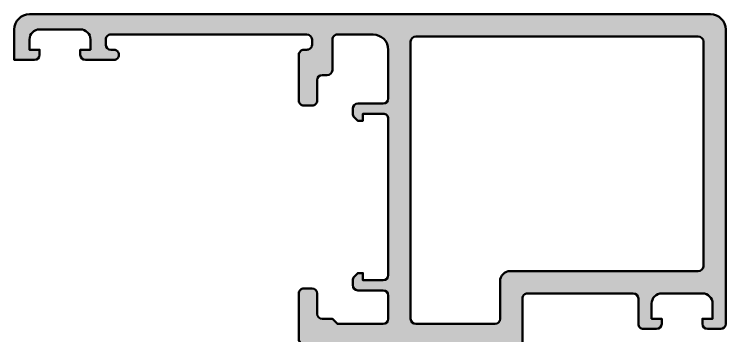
# Model space of a CAD drawing. Extents: x -50 to 20, y 0 to 92.5.
# Drawn here: x -50 to 20, y 60.8 to 92.5 of the extents above; entities that cross this region are included whole.
import ezdxf

# ---------------------------------------------------------------- set-up
doc = ezdxf.new("R2010")
doc.units = 0
doc.layers.add('0S-Alu contour', color=7, linetype='Continuous', lineweight=50)
doc.layers.add('0S-Alu hatch', color=252, linetype='Continuous', lineweight=25)

# ---------------------------------------------------------------- blocks, each defined once
blk = doc.blocks.new('462680__970002E2_0951_431D_A7A5_225A58F62E1C_')
at = {"layer": '0S-Alu hatch'}
h = blk.add_hatch(color=256, dxfattribs=at)
edge = h.paths.add_edge_path()
edge.add_line((-13.19999999999971, 66.79999999999987), (-13.19999999999957, 82.19999999999965))
edge.add_arc((-13.69999999999965, 82.19999999999965), 0.5000000000000782, 0, 90.00000000000325)
edge.add_line((-13.69999999999967, 82.69999999999972), (-15.70000000000016, 82.69999999999972))
edge.add_line((-15.70000000000016, 82.69999999999972), (-15.70000000000016, 81.9999999999996))
edge.add_line((-15.70000000000016, 81.9999999999996), (-16.19999999999972, 81.99999999999962))
edge.add_line((-16.19999999999972, 81.99999999999962), (-16.55355339059344, 82.35355339059338))
edge.add_ellipse((-16.20000000000011, 82.70710678118664), major_axis=(-0.5000000000000392, 0), ratio=1, start_angle=0, end_angle=44.99999999999602, ccw=False)
edge.add_line((-16.70000000000015, 82.70710678118662), (-16.70000000000003, 83.19999999999982))
edge.add_ellipse((-16.20000000000014, 83.19999999999993), major_axis=(-0.4999999999998864, 0), ratio=1, start_angle=270.00000000003257, end_angle=360, ccw=False)
edge.add_line((-16.20000000000043, 83.6999999999998), (-13.6999999999997, 83.6999999999998))
edge.add_arc((-13.69999999999974, 84.19999999999985), 0.5000000000000285, 270.0000000000041, 360)
edge.add_line((-13.19999999999971, 84.19999999999985), (-13.19999999999972, 89.00000000000016))
edge.add_arc((-14.69999999999968, 89.00000000000018), 1.499999999999964, 0, 89.9999999999992)
edge.add_line((-14.69999999999966, 90.50000000000014), (-18.19999999999972, 90.5))
edge.add_arc((-18.1999999999998, 90.00000000000009), 0.4999999999999148, 89.99999999999022, 180)
edge.add_line((-18.69999999999972, 90.00000000000009), (-18.69999999999972, 87.00000000000016))
edge.add_ellipse((-19.19999999999982, 87.00000000000017), major_axis=(-0.5000000000001066, 0), ratio=1, start_angle=90.00000000001302, end_angle=180, ccw=False)
edge.add_line((-19.19999999999971, 86.50000000000007), (-19.69999999999971, 86.50000000000007))
edge.add_arc((-19.6999999999997, 86.00000000000006), 0.5000000000000142, 90.00000000000122, 180)
edge.add_line((-20.19999999999972, 86.00000000000006), (-20.19999999999971, 83.99999999999962))
edge.add_ellipse((-20.69999999999948, 83.99999999999982), major_axis=(-0.4999999999997656, 0), ratio=1, start_angle=89.99999999997232, end_angle=180, ccw=False)
edge.add_line((-20.69999999999972, 83.50000000000006), (-21.49999999999977, 83.50000000000006))
edge.add_ellipse((-21.4999999999998, 84.00000000000016), major_axis=(-0.5000000000000853, 0), ratio=1, start_angle=0, end_angle=90.00000000000449, ccw=False)
edge.add_line((-21.99999999999989, 84.00000000000016), (-21.99999999999944, 88.50000000000006))
edge.add_ellipse((-21.49999999999943, 88.50000000000013), major_axis=(-0.5000000000000071, 0), ratio=1, start_angle=269.99999999999756, end_angle=360, ccw=False)
edge.add_line((-21.49999999999941, 89.00000000000016), (-21.19999999999974, 89.00000000000007))
edge.add_arc((-21.19999999999955, 89.4999999999999), 0.4999999999998437, 269.999999999978, 360)
edge.add_line((-20.6999999999997, 89.49999999999989), (-20.6999999999997, 89.99999999999953))
edge.add_arc((-21.20000000000002, 89.99999999999984), 0.5000000000003127, 0, 89.99999999996822)
edge.add_line((-21.19999999999974, 90.50000000000014), (-40.49999999999944, 90.49999999999962))
edge.add_arc((-40.4999999999997, 89.9999999999994), 0.500000000000199, 89.99999999997068, 180)
edge.add_line((-40.99999999999989, 89.9999999999994), (-40.99999999999989, 89.50000000000009))
edge.add_arc((-40.49999999999967, 89.49999999999986), 0.5000000000002132, 180, 269.9999999999731)
edge.add_line((-40.49999999999991, 88.99999999999966), (-40.19999999999971, 89.00000000000014))
edge.add_ellipse((-40.1999999999998, 88.50000000000013), major_axis=(-0.5000000000000142, 0), ratio=1, start_angle=89.99999999998857, end_angle=269.99999999998863, ccw=False)
edge.add_line((-40.1999999999997, 88.00000000000011), (-42.99999999999989, 87.99999999999952))
edge.add_ellipse((-42.99999999999975, 88.49999999999967), major_axis=(-0.5000000000001421, 0), ratio=1, start_angle=0, end_angle=89.99999999998528, ccw=False)
edge.add_line((-43.49999999999989, 88.49999999999967), (-43.49999999999989, 89.00000000000007))
edge.add_line((-43.49999999999989, 89.00000000000007), (-42.49999999999989, 89.00000000000007))
edge.add_line((-42.49999999999989, 89.00000000000007), (-42.49999999999989, 89.99999999999999))
edge.add_arc((-43.49999999999983, 90.00000000000011), 0.9999999999999502, 0, 89.99999999999594)
edge.add_line((-43.49999999999976, 91.00000000000006), (-47.49999999999932, 91.00000000000013))
edge.add_arc((-47.49999999999924, 89.99999999999991), 1.000000000000184, 90.00000000000448, 180)
edge.add_line((-48.49999999999943, 89.99999999999994), (-48.49999999999989, 89.00000000000007))
edge.add_line((-48.49999999999989, 89.00000000000007), (-47.49999999999989, 89.00000000000007))
edge.add_line((-47.49999999999989, 89.00000000000007), (-47.49999999999989, 88.50000000000013))
edge.add_ellipse((-48.00000000000018, 88.49999999999989), major_axis=(-0.5000000000002914, 0), ratio=1, start_angle=90.00000000003013, end_angle=180, ccw=False)
edge.add_line((-47.99999999999992, 87.99999999999959), (-49.99999999999989, 88.00000000000006))
edge.add_line((-49.99999999999989, 88.00000000000006), (-49.99999999999988, 90.99999999999926))
edge.add_ellipse((-48.49999999999987, 90.99999999999923), major_axis=(-1.500000000000007, 0), ratio=1, start_angle=270.0000000000011, end_angle=360, ccw=False)
edge.add_line((-48.4999999999999, 92.49999999999925), (18.49999999999926, 92.50000000000011))
edge.add_ellipse((18.49999999999925, 90.99999999999926), major_axis=(-1.500000000000866, 0), ratio=1, start_angle=180, end_angle=269.99999999999943, ccw=False)
edge.add_line((20.00000000000011, 90.99999999999926), (20.00000000000011, 61.99999999999949))
edge.add_ellipse((19.50000000000012, 61.99999999999945), major_axis=(-0.4999999999999894, 0), ratio=1, start_angle=90.00000000000688, end_angle=180, ccw=False)
edge.add_line((19.50000000000018, 61.49999999999946), (18.19999999999994, 61.49999999999943))
edge.add_ellipse((18.2, 61.9999999999995), major_axis=(-0.500000000000071, 0), ratio=1, start_angle=0, end_angle=89.99999999999392, ccw=False)
edge.add_line((17.69999999999993, 61.99999999999949), (17.69999999999994, 62.49999999999944))
edge.add_line((17.69999999999994, 62.49999999999944), (18.69999999999996, 62.49999999999943))
edge.add_line((18.69999999999996, 62.49999999999943), (18.69999999999994, 63.99999999999945))
edge.add_arc((17.69999999999993, 63.99999999999944), 1.000000000000014, 0, 90)
edge.add_line((17.69999999999993, 64.99999999999946), (13.69999999999995, 64.99999999999946))
edge.add_arc((13.69999999999994, 63.99999999999945), 1.000000000000007, 89.99999999999959, 180)
edge.add_line((12.69999999999994, 63.99999999999945), (12.69999999999996, 62.49999999999944))
edge.add_line((12.69999999999996, 62.49999999999944), (13.69999999999995, 62.49999999999944))
edge.add_line((13.69999999999995, 62.49999999999944), (13.69999999999996, 61.99999999999945))
edge.add_ellipse((13.19999999999994, 61.99999999999945), major_axis=(-0.5000000000000214, 0), ratio=1, start_angle=90.00000000000159, end_angle=180, ccw=False)
edge.add_line((13.19999999999995, 61.49999999999943), (11.8999999999998, 61.49999999999945))
edge.add_ellipse((11.89999999999977, 61.99999999999945), major_axis=(-0.5, 0), ratio=1, start_angle=0, end_angle=90.00000000000318, ccw=False)
edge.add_line((11.39999999999977, 61.99999999999945), (11.4000000000002, 64.49999999999925))
edge.add_arc((10.90000000000012, 64.49999999999937), 0.5000000000000782, 0, 89.9999999999829)
edge.add_line((10.90000000000027, 64.99999999999946), (0.5000000000001279, 64.99999999999945))
edge.add_arc((0.5000000000001208, 64.49999999999945), 0.4999999999999858, 89.9999999999992, 180)
edge.add_line((1.35e-13, 64.49999999999945), (1.137e-13, 60.00000000000024))
edge.add_arc((0.0788364465431428, 59.73247940800714), 0.2788950563274095, 106.4198764194902, 181.1645893740969)
edge.add_line((-0.2000009999998796, 59.72681100000876), (-0.2000009999998724, 59.27321700000875))
edge.add_arc((0.0788670956432753, 59.26755634053169), 0.2789255417371291, 178.8371299271138, 253.5754054446452)
edge.add_line((1.133e-13, 59.00001300000877), (1.208e-13, 57.12000200000026))
edge.add_ellipse((-0.2999999999998914, 57.12000200000026), major_axis=(-0.3000000000000122, 0), ratio=1, start_angle=90.00000000000279, end_angle=180, ccw=False)
edge.add_line((-0.2999999999998766, 56.82000200000025), (-1.279974319042651, 56.82000200000024))
edge.add_ellipse((-1.279974319042663, 57.12000200000023), major_axis=(-0.29999999999999, 0), ratio=1, start_angle=0, end_angle=90.00000000000227, ccw=False)
edge.add_line((-1.579974319042655, 57.12000200000024), (-1.579974319042655, 59.88000000000024))
edge.add_arc((-1.699974319042539, 59.88000000000024), 0.1199999999998837, 0, 90)
edge.add_line((-1.699974319042539, 60.00000000000012), (-5.999999999999872, 60.00000000000014))
edge.add_arc((-5.999999999999928, 59.50000000000018), 0.4999999999999503, 89.99999999999349, 180)
edge.add_line((-6.499999999999879, 59.50000000000018), (-6.499999999999879, 58.80000000000016))
edge.add_line((-6.499999999999879, 58.80000000000016), (-5.118504542377536, 56.40717967697303))
edge.add_ellipse((-5.238119784648369, 56.33811978464887), major_axis=(-0.1381197846484529, 0), ratio=1, start_angle=86.2766250578336, end_angle=209.9999999999693, ccw=False)
edge.add_ellipse((-4.922392092609172, 61.18973758213723), major_axis=(-4.999999999999936, 0), ratio=1, start_angle=54.372341263326916, end_angle=86.276625057832, ccw=False)
edge.add_arc((-8.999999999999915, 55.50000000000079), 1.999999999999427, 54.37234126332653, 125.6276587366725)
edge.add_ellipse((-13.07760790739078, 61.18973758213742), major_axis=(-5.000000000000174, 0), ratio=1, start_angle=93.72337494217197, end_angle=125.62765873667331, ccw=False)
edge.add_ellipse((-12.76188021535121, 56.33811978464874), major_axis=(-0.1381197846483462, 0), ratio=1, start_angle=-30.000000000110674, end_angle=93.72337494216993, ccw=False)
edge.add_line((-12.88149545762178, 56.40717967697314), (-11.49999999999988, 58.80000000000014))
edge.add_line((-11.49999999999988, 58.80000000000014), (-11.49999999999988, 59.50000000000035))
edge.add_arc((-11.99999999999976, 59.50000000000023), 0.4999999999998864, 0, 90.00000000001138)
edge.add_line((-11.99999999999986, 60.00000000000011), (-16.30002568095711, 60.00000000000024))
edge.add_arc((-16.3000256809571, 59.88000000000024), 0.1200000000000045, 90.0000000000034, 180)
edge.add_line((-16.42002568095711, 59.88000000000024), (-16.42002568095711, 57.12000200000026))
edge.add_ellipse((-16.72002568095712, 57.12000200000026), major_axis=(-0.3000000000000114, 0), ratio=1, start_angle=90.00000000000267, end_angle=180, ccw=False)
edge.add_line((-16.72002568095711, 56.82000200000024), (-17.69999999999988, 56.82000200000024))
edge.add_ellipse((-17.69999999999989, 57.12000200000026), major_axis=(-0.3000000000000114, 0), ratio=1, start_angle=0, end_angle=90.00000000000142, ccw=False)
edge.add_line((-17.9999999999999, 57.12000200000026), (-17.9999999999999, 59.00001300000877))
edge.add_arc((-18.07886709564305, 59.26755634053169), 0.2789255417371481, 286.4245945553525, 361.1628700728862)
edge.add_line((-17.79999899999989, 59.27321700000875), (-17.79999899999989, 59.72681100000875))
edge.add_arc((-18.07883644654294, 59.73247940800714), 0.2788950563274345, 358.8354106259003, 433.5801235805085)
edge.add_line((-17.9999999999999, 60.00000000000025), (-21.49999999999988, 60.00000000000013))
edge.add_ellipse((-21.49999999999989, 60.50000000000013), major_axis=(-0.5, 0), ratio=1, start_angle=0, end_angle=90.00000000000159, ccw=False)
edge.add_line((-21.99999999999989, 60.50000000000013), (-21.9999999999999, 65.00000000000007))
edge.add_ellipse((-21.49999999999972, 64.99999999999996), major_axis=(-0.5000000000001777, 0), ratio=1, start_angle=269.9999999999658, end_angle=360, ccw=False)
edge.add_line((-21.49999999999943, 65.50000000000014), (-20.69999999999973, 65.50000000000007))
edge.add_ellipse((-20.69999999999992, 64.99999999999984), major_axis=(-0.5000000000002132, 0), ratio=1, start_angle=180, end_angle=269.9999999999784, ccw=False)
edge.add_line((-20.19999999999971, 64.99999999999987), (-20.19999999999971, 63.00000000000004))
edge.add_arc((-19.69999999999971, 63.00000000000004), 0.5, 180, 270)
edge.add_line((-19.69999999999971, 62.50000000000004), (-18.69999999999977, 62.50000000000004))
edge.add_line((-18.69999999999977, 62.50000000000004), (-18.19999999999974, 62))
edge.add_line((-18.19999999999974, 62), (-13.69999999999965, 62.00000000000034))
edge.add_arc((-13.69999999999969, 62.50000000000032), 0.4999999999999787, 270.0000000000041, 360)
edge.add_line((-13.19999999999971, 62.50000000000032), (-13.19999999999972, 64.7999999999997))
edge.add_arc((-13.69999999999972, 64.79999999999971), 0.5, 0, 89.99999999999594)
edge.add_line((-13.69999999999969, 65.29999999999971), (-16.20000000000016, 65.29999999999971))
edge.add_ellipse((-16.20000000000001, 65.79999999999987), major_axis=(-0.5000000000001421, 0), ratio=1, start_angle=0, end_angle=89.99999999998289, ccw=False)
edge.add_line((-16.70000000000016, 65.79999999999987), (-16.70000000000016, 66.27766912531527))
edge.add_ellipse((-16.19999999999857, 66.27766912531462), major_axis=(-0.5000000000015988, 0), ratio=1, start_angle=314.99999999993895, end_angle=360, ccw=False)
edge.add_line((-16.5535533905926, 66.6312225159094), (-16.19999999999957, 66.9999999999999))
edge.add_line((-16.19999999999957, 66.9999999999999), (-15.70000000000016, 66.9999999999999))
edge.add_line((-15.70000000000016, 66.9999999999999), (-15.70000000000016, 66.2999999999998))
edge.add_line((-15.70000000000016, 66.2999999999998), (-13.69999999999969, 66.2999999999998))
edge.add_arc((-13.69999999999971, 66.79999999999978), 0.5, 270.0000000000025, 360)
edge = h.paths.add_edge_path()
edge.add_ellipse((-1.199999999999853, 66.19999999999936), major_axis=(-1.000000000000014, 0), ratio=1, start_angle=269.9999999999992, end_angle=360, ccw=False)
edge.add_line((-1.199999999999839, 67.19999999999938), (17.30000000000008, 67.19999999999926))
edge.add_arc((17.30000000000008, 67.69999999999929), 0.5000000000000142, 270, 360)
edge.add_line((17.8000000000001, 67.69999999999929), (17.80000000000012, 89.79999999999917))
edge.add_arc((17.30000000000007, 89.79999999999924), 0.500000000000057, 0, 89.99999999999511)
edge.add_line((17.30000000000011, 90.29999999999929), (-10.49999999999964, 90.29999999999971))
edge.add_arc((-10.49999999999964, 89.79999999999973), 0.5, 90, 180)
edge.add_line((-10.99999999999964, 89.79999999999973), (-10.99999999999964, 62.50000000000013))
edge.add_arc((-10.49999999999973, 62.50000000000027), 0.4999999999999077, 180, 270)
edge.add_line((-10.49999999999973, 62.00000000000036), (-2.70000000000148, 62.00000000000037))
edge.add_arc((-2.700000000001487, 62.50000000000035), 0.4999999999999929, 270.0000000000008, 360)
edge.add_line((-2.200000000001494, 62.50000000000035), (-2.199999999999867, 66.19999999999936))
at = {"layer": '0S-Alu contour', "color": 7}
for points in [[(-48.4999999999999, 92.49999999999925), (18.49999999999926, 92.50000000000011)], [(-47.99999999999992, 87.99999999999959), (-49.99999999999989, 88.00000000000006), (-49.99999999999988, 90.99999999999926)], [(-43.49999999999976, 91.00000000000006), (-47.49999999999932, 91.00000000000013)], [(-21.19999999999974, 90.50000000000014), (-40.49999999999944, 90.49999999999962)], [(-14.69999999999966, 90.50000000000014), (-18.19999999999972, 90.5)], [(20.00000000000011, 90.99999999999926), (20.00000000000011, 61.99999999999949)], [(-48.49999999999943, 89.99999999999994), (-48.49999999999989, 89.00000000000007), (-47.49999999999989, 89.00000000000007), (-47.49999999999989, 88.50000000000013)], [(-43.49999999999989, 88.49999999999967), (-43.49999999999989, 89.00000000000007), (-42.49999999999989, 89.00000000000007), (-42.49999999999989, 89.99999999999999)], [(-40.99999999999989, 89.9999999999994), (-40.99999999999989, 89.50000000000009)], [(-20.6999999999997, 89.49999999999989), (-20.6999999999997, 89.99999999999953)], [(-18.69999999999972, 90.00000000000009), (-18.69999999999972, 87.00000000000016)], [(-10.99999999999964, 89.79999999999973), (-10.99999999999964, 62.50000000000013)], [(17.30000000000011, 90.29999999999929), (-10.49999999999964, 90.29999999999971)], [(17.8000000000001, 67.69999999999929), (17.80000000000012, 89.79999999999917)], [(-40.49999999999991, 88.99999999999966), (-40.19999999999971, 89.00000000000014)], [(-21.49999999999941, 89.00000000000016), (-21.19999999999974, 89.00000000000007)], [(-13.19999999999971, 84.19999999999985), (-13.19999999999972, 89.00000000000016)], [(-21.99999999999989, 84.00000000000016), (-21.99999999999944, 88.50000000000006)], [(-40.1999999999997, 88.00000000000011), (-42.99999999999989, 87.99999999999952)], [(-19.19999999999971, 86.50000000000007), (-19.69999999999971, 86.50000000000007)], [(-20.19999999999972, 86.00000000000006), (-20.19999999999971, 83.99999999999962)], [(-20.69999999999972, 83.50000000000006), (-21.49999999999977, 83.50000000000006)], [(-16.20000000000043, 83.6999999999998), (-13.6999999999997, 83.6999999999998)], [(-16.70000000000015, 82.70710678118662), (-16.70000000000003, 83.19999999999982)], [(-13.69999999999967, 82.69999999999972), (-15.70000000000016, 82.69999999999972), (-15.70000000000016, 81.9999999999996), (-16.19999999999972, 81.99999999999962), (-16.55355339059344, 82.35355339059338)], [(-13.19999999999971, 66.79999999999987), (-13.19999999999957, 82.19999999999965)], [(-16.5535533905926, 66.6312225159094), (-16.19999999999957, 66.9999999999999), (-15.70000000000016, 66.9999999999999), (-15.70000000000016, 66.2999999999998), (-13.69999999999969, 66.2999999999998)], [(-1.199999999999839, 67.19999999999938), (17.30000000000008, 67.19999999999926)], [(-16.70000000000016, 65.79999999999987), (-16.70000000000016, 66.27766912531527)], [(-2.200000000001494, 62.50000000000035), (-2.199999999999867, 66.19999999999936)], [(-21.49999999999943, 65.50000000000014), (-20.69999999999973, 65.50000000000007)], [(-13.69999999999969, 65.29999999999971), (-16.20000000000016, 65.29999999999971)], [(-21.99999999999989, 60.50000000000013), (-21.9999999999999, 65.00000000000007)], [(-20.19999999999971, 64.99999999999987), (-20.19999999999971, 63.00000000000004)], [(-13.19999999999971, 62.50000000000032), (-13.19999999999972, 64.7999999999997)], [(1.35e-13, 64.49999999999945), (1.137e-13, 60.00000000000024)], [(10.90000000000027, 64.99999999999946), (0.5000000000001279, 64.99999999999945)], [(11.39999999999977, 61.99999999999945), (11.4000000000002, 64.49999999999925)], [(17.69999999999993, 64.99999999999946), (13.69999999999995, 64.99999999999946)], [(12.69999999999994, 63.99999999999945), (12.69999999999996, 62.49999999999944), (13.69999999999995, 62.49999999999944), (13.69999999999996, 61.99999999999945)], [(17.69999999999993, 61.99999999999949), (17.69999999999994, 62.49999999999944), (18.69999999999996, 62.49999999999943), (18.69999999999994, 63.99999999999945)], [(-19.69999999999971, 62.50000000000004), (-18.69999999999977, 62.50000000000004), (-18.19999999999974, 62), (-13.69999999999965, 62.00000000000034)], [(-10.49999999999973, 62.00000000000036), (-2.70000000000148, 62.00000000000037)], [(13.19999999999995, 61.49999999999943), (11.8999999999998, 61.49999999999945)], [(19.50000000000018, 61.49999999999946), (18.19999999999994, 61.49999999999943)], [(-17.9999999999999, 60.00000000000025), (-21.49999999999988, 60.00000000000013)], [(-17.79999899999989, 59.27321700000875), (-17.79999899999989, 59.72681100000875)], [(-16.42002568095711, 59.88000000000024), (-16.42002568095711, 57.12000200000026)], [(-11.99999999999986, 60.00000000000011), (-16.30002568095711, 60.00000000000024)], [(-1.699974319042539, 60.00000000000012), (-5.999999999999872, 60.00000000000014)], [(-1.579974319042655, 57.12000200000024), (-1.579974319042655, 59.88000000000024)], [(-0.2000009999998796, 59.72681100000876), (-0.2000009999998724, 59.27321700000875)], [(-17.9999999999999, 57.12000200000026), (-17.9999999999999, 59.00001300000877)], [(-12.88149545762178, 56.40717967697314), (-11.49999999999988, 58.80000000000014), (-11.49999999999988, 59.50000000000035)], [(-6.499999999999879, 59.50000000000018), (-6.499999999999879, 58.80000000000016), (-5.118504542377536, 56.40717967697303)], [(1.133e-13, 59.00001300000877), (1.208e-13, 57.12000200000026)], [(-16.72002568095711, 56.82000200000024), (-17.69999999999988, 56.82000200000024)], [(-0.2999999999998766, 56.82000200000025), (-1.279974319042651, 56.82000200000024)]]:
    blk.add_lwpolyline(points, dxfattribs=at)
at = {"layer": '0S-Alu contour', "color": 7, "extrusion": (0, 0, -1)}
for centre, radius, start, end in [((48.49999999999987, 90.99999999999923), 1.500000000000007, 0, 89.9999999999989), ((-18.49999999999925, 90.99999999999926), 1.500000000000866, 90.00000000000055, 180), ((40.1999999999998, 88.50000000000013), 0.5000000000000142, 90.00000000001138, 270.0000000000114), ((21.49999999999943, 88.50000000000013), 0.5000000000000071, 0, 90.00000000000244), ((48.00000000000018, 88.49999999999989), 0.5000000000002914, 180, 269.9999999999699), ((42.99999999999975, 88.49999999999967), 0.5000000000001421, 270.0000000000147, 0), ((19.19999999999982, 87.00000000000017), 0.5000000000001066, 180, 269.999999999987), ((21.4999999999998, 84.00000000000016), 0.5000000000000853, 269.9999999999955, 0), ((20.69999999999948, 83.99999999999982), 0.4999999999997656, 180, 270.0000000000277), ((16.20000000000014, 83.19999999999993), 0.4999999999998864, 0, 89.99999999996743), ((16.20000000000011, 82.70710678118664), 0.5000000000000392, 315.000000000004, 0), ((16.19999999999857, 66.27766912531462), 0.5000000000015988, 0, 45.00000000006102), ((1.199999999999853, 66.19999999999936), 1.000000000000014, 0, 90.00000000000081), ((21.49999999999972, 64.99999999999996), 0.5000000000001777, 0, 90.00000000003419), ((20.69999999999992, 64.99999999999984), 0.5000000000002132, 90.00000000002159, 180), ((16.20000000000001, 65.79999999999987), 0.5000000000001421, 270.0000000000171, 0), ((-11.89999999999977, 61.99999999999945), 0.5, 269.9999999999968, 0), ((-13.19999999999994, 61.99999999999945), 0.5000000000000214, 180, 269.9999999999984), ((-18.2, 61.9999999999995), 0.500000000000071, 270.0000000000061, 0), ((-19.50000000000012, 61.99999999999945), 0.4999999999999894, 180, 269.9999999999931), ((21.49999999999989, 60.50000000000013), 0.5, 269.9999999999984, 0), ((17.69999999999989, 57.12000200000026), 0.3000000000000114, 269.9999999999986, 0), ((16.72002568095712, 57.12000200000026), 0.3000000000000114, 180, 269.9999999999973), ((13.07760790739078, 61.18973758213742), 5.000000000000174, 234.3723412633267, 266.276625057828), ((4.922392092609172, 61.18973758213723), 4.999999999999936, 273.723374942168, 305.6276587366731), ((1.279974319042663, 57.12000200000023), 0.29999999999999, 269.9999999999977, 0), ((0.2999999999998914, 57.12000200000026), 0.3000000000000122, 180, 269.9999999999972), ((12.76188021535121, 56.33811978464874), 0.1381197846483462, 266.2766250578301, 30.00000000011078), ((5.238119784648369, 56.33811978464887), 0.1381197846484529, 150.0000000000307, 273.7233749421664)]:
    blk.add_arc(centre, radius, start, end, dxfattribs=at)
at = {"layer": '0S-Alu contour', "color": 7}
for centre, radius, start, end in [((-47.49999999999924, 89.99999999999991), 1.000000000000184, 90.00000000000448, 180), ((-43.49999999999983, 90.00000000000011), 0.9999999999999502, 0, 89.99999999999594), ((-40.4999999999997, 89.9999999999994), 0.500000000000199, 89.99999999997068, 180), ((-21.20000000000002, 89.99999999999984), 0.5000000000003127, 0, 89.99999999996822), ((-18.1999999999998, 90.00000000000009), 0.4999999999999148, 89.99999999999022, 180), ((-14.69999999999968, 89.00000000000018), 1.499999999999964, 0, 89.9999999999992), ((-10.49999999999964, 89.79999999999973), 0.5, 90, 180), ((17.30000000000007, 89.79999999999924), 0.500000000000057, 0, 89.99999999999511), ((-40.49999999999967, 89.49999999999986), 0.5000000000002132, 180, 269.9999999999731), ((-21.19999999999955, 89.4999999999999), 0.4999999999998437, 269.999999999978, 0), ((-19.6999999999997, 86.00000000000006), 0.5000000000000142, 90.00000000000122, 180), ((-13.69999999999974, 84.19999999999985), 0.5000000000000285, 270.0000000000041, 0), ((-13.69999999999965, 82.19999999999965), 0.5000000000000782, 0, 90.00000000000325), ((17.30000000000008, 67.69999999999929), 0.5000000000000142, 270, 0), ((-13.69999999999971, 66.79999999999978), 0.5, 270.0000000000025, 0), ((-13.69999999999972, 64.79999999999971), 0.5, 0, 89.99999999999594), ((0.5000000000001208, 64.49999999999945), 0.4999999999999858, 89.9999999999992, 180), ((10.90000000000012, 64.49999999999937), 0.5000000000000782, 0, 89.9999999999829), ((13.69999999999994, 63.99999999999945), 1.000000000000007, 89.99999999999959, 180), ((17.69999999999993, 63.99999999999944), 1.000000000000014, 0, 90), ((-19.69999999999971, 63.00000000000004), 0.5, 180, 270), ((-13.69999999999969, 62.50000000000032), 0.4999999999999787, 270.0000000000041, 0), ((-10.49999999999973, 62.50000000000027), 0.4999999999999077, 180, 270), ((-2.700000000001487, 62.50000000000035), 0.4999999999999929, 270.0000000000008, 0), ((-18.07883644654294, 59.73247940800714), 0.2788950563274345, 358.8354106259003, 73.58012358050856), ((-16.3000256809571, 59.88000000000024), 0.1200000000000045, 90.0000000000034, 180), ((-11.99999999999976, 59.50000000000023), 0.4999999999998864, 0, 90.00000000001138), ((-5.999999999999928, 59.50000000000018), 0.4999999999999503, 89.99999999999349, 180), ((-1.699974319042539, 59.88000000000024), 0.1199999999998837, 0, 90), ((0.0788364465431428, 59.73247940800714), 0.2788950563274095, 106.4198764194902, 181.1645893740969), ((-18.07886709564305, 59.26755634053169), 0.2789255417371481, 286.4245945553525, 1.162870072886224), ((0.0788670956432753, 59.26755634053169), 0.2789255417371291, 178.8371299271138, 253.5754054446452), ((-8.999999999999915, 55.50000000000079), 1.999999999999427, 54.37234126332653, 125.6276587366725)]:
    blk.add_arc(centre, radius, start, end, dxfattribs=at)
blk = doc.blocks.new('442540__091F9288_D2D0_45F7_816D_332C7058005A_')
at = {"layer": '0S-Alu contour', "color": 7}
blk.add_blockref('462680__970002E2_0951_431D_A7A5_225A58F62E1C_', (0, 0), dxfattribs=at)

msp = doc.modelspace()

# ---------------------------------------------------------------- block references
at = {"layer": '0S-Alu contour', "color": 7}
msp.add_blockref('442540__091F9288_D2D0_45F7_816D_332C7058005A_', (0, 0), dxfattribs=at)

doc.saveas('drawing.dxf')
